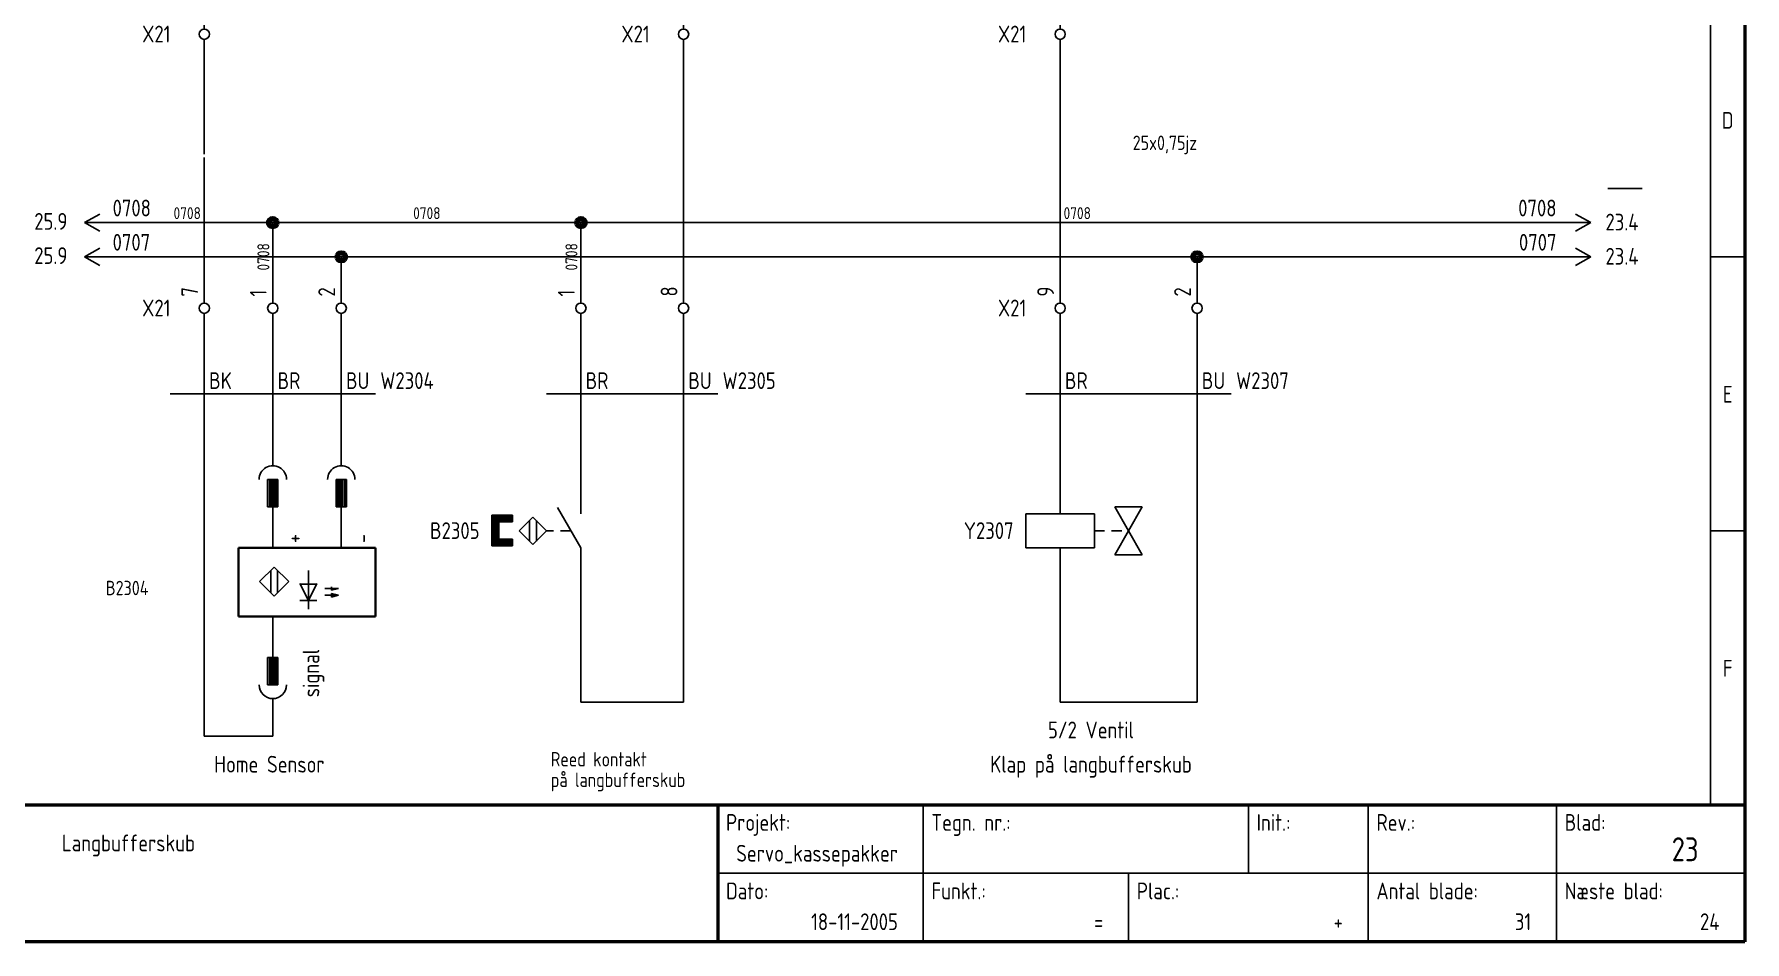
# Model space of a CAD drawing. Header units: millimetres. Extents: x 10 to 410, y 10 to 275.
# Drawn here: x 160.2 to 410, y 10 to 142.5 of the extents above; entities that cross this region are included whole.
import ezdxf
from ezdxf.enums import TextEntityAlignment as Align

# ---------------------------------------------------------------- set-up
doc = ezdxf.new("R2010")
doc.units = ezdxf.units.MM
doc.linetypes.add('Caddy_Solid', pattern=[0])
doc.layers.add('2', color=7, linetype='Continuous')
doc.styles.add('Caddy_Vectorfont1p', font='isocp___.ttf', dxfattribs={"width": 0.9})

# ---------------------------------------------------------------- blocks, each defined once
blk = doc.blocks.new('Blk1')
at = {"linetype": 'Caddy_Solid', "lineweight": 50}
for p, q in [((410, 275), (410, 10)), ((10, 30), (410, 30)), ((260, 30), (260, 10)), ((410, 10), (10, 10))]:
    blk.add_line(p, q, dxfattribs=at)
at = {"linetype": 'Caddy_Solid', "lineweight": 25}
for p, q in [((405, 270), (405, 30)), ((405, 110), (410, 110)), ((405, 70), (410, 70)), ((290, 30), (290, 10)), ((337.5, 20), (337.5, 30)), ((355, 20), (355, 30)), ((382.5, 20), (382.5, 30)), ((405, 30), (410, 30)), ((260, 20), (410, 20)), ((320, 20), (320, 10)), ((355, 10), (355, 20)), ((382.5, 10), (382.5, 20))]:
    blk.add_line(p, q, dxfattribs=at)
at = {"lineweight": 25, "style": 'Caddy_Vectorfont1p', "width": 0.9}
for s, p in [('D', (407.5, 128.7)), ('E', (407.5, 88.7)), ('F', (407.5, 48.7))]:
    blk.add_text(s, height=2.45, dxfattribs=at).set_placement(p, align=Align.CENTER)
for s, p in [('Projekt:', (261.2, 26.2)), ('Tegn. nr.:', (291.2, 26.2)), ('Init.:', (338.7, 26.2)), ('Rev.:', (356.2, 26.2)), ('Blad:', (383.7, 26.2)), ('Langbufferskub', (164.2, 23.2)), ('Dato:', (261.2, 16.2)), ('Funkt.:', (291.2, 16.2)), ('Plac.:', (321.2, 16.2)), ('Antal blade:', (356.2, 16.2)), ('Næste blad:', (383.7, 16.2))]:
    blk.add_text(s, height=2.45, dxfattribs=at).set_placement(p)
at = {"lineweight": 35, "style": 'Caddy_Vectorfont1p', "width": 0.9}
blk.add_text('23', height=3.5, dxfattribs=at).set_placement((403.25, 21.75), align=Align.RIGHT)
at = {"lineweight": 25, "style": 'Caddy_Vectorfont1p', "width": 0.9}
for s, p in [('Servo_kassepakker', (286.3, 21.7)), ('18-11-2005', (286.3, 11.7)), ('=', (316.3, 11.7)), ('+', (351.3, 11.7)), ('31', (378.8, 11.7)), ('24', (406.3, 11.7))]:
    blk.add_text(s, height=2.45, dxfattribs=at).set_placement(p, align=Align.RIGHT)
blk = doc.blocks.new('Blk2')
at = {"linetype": 'Caddy_Solid', "lineweight": 25}
for p, q in [((310, 103.25), (310, 105)), ((310, 100), (310, 101.75))]:
    blk.add_line(p, q, dxfattribs=at)
blk.add_circle((310, 102.5), 0.75, dxfattribs=at)
at = {"lineweight": 25, "style": 'Caddy_Vectorfont1p', "width": 0.9, "flags": 1}
blk.add_attdef('$TAG160410', (312.6, 104.2), '', height=2.45, rotation=90, dxfattribs=at)
at = {"layer": '2', "lineweight": 25, "style": 'Caddy_Vectorfont1p', "width": 0.9}
blk.add_attdef('$TAG160400', (309.1, 104.2), '', height=2.45, rotation=90, dxfattribs=at)
at = {"layer": '2', "lineweight": 25, "style": 'Caddy_Vectorfont1p', "width": 0.9, "flags": 1}
for tag, p in [('$TAG140020', (305.05, 108.3)), ('$TAG140050', (305.05, 104.8)), ('$TAG160030', (305.05, 97.8)), ('$TAG160040', (305.05, 92.8))]:
    blk.add_attdef(tag, text='', height=2.45, dxfattribs=at).set_placement(p, align=Align.RIGHT)
at = {"layer": '2', "lineweight": 25, "style": 'Caddy_Vectorfont1p', "width": 0.9}
blk.add_attdef('$TAG160010', text='', height=2.45, dxfattribs=at).set_placement((305.05, 101.3), align=Align.RIGHT)
blk = doc.blocks.new('Blk3')
at = {"linetype": 'Caddy_Solid', "lineweight": 25}
for p, q in [((330, 103.25), (330, 105)), ((330, 100), (330, 101.75))]:
    blk.add_line(p, q, dxfattribs=at)
blk.add_circle((330, 102.5), 0.75, dxfattribs=at)
at = {"lineweight": 25, "style": 'Caddy_Vectorfont1p', "width": 0.9, "flags": 1}
blk.add_attdef('$TAG160410', (332.6, 104.2), '', height=2.45, rotation=90, dxfattribs=at)
at = {"layer": '2', "lineweight": 25, "style": 'Caddy_Vectorfont1p', "width": 0.9}
blk.add_attdef('$TAG160400', (329.1, 104.2), '', height=2.45, rotation=90, dxfattribs=at)
at = {"layer": '2', "lineweight": 25, "style": 'Caddy_Vectorfont1p', "width": 0.9, "flags": 1}
for tag, p in [('$TAG140020', (325.05, 108.3)), ('$TAG140050', (325.05, 104.8)), ('$TAG160010', (325.05, 101.3)), ('$TAG160030', (325.05, 97.8)), ('$TAG160040', (325.05, 92.8))]:
    blk.add_attdef(tag, text='', height=2.45, dxfattribs=at).set_placement(p, align=Align.RIGHT)
blk = doc.blocks.new('Blk4')
at = {"linetype": 'Caddy_Solid', "lineweight": 25}
for p, q in [((310, 72.5), (310, 75)), ((315, 72.5), (305, 72.5)), ((305, 72.5), (305, 67.5)), ((315, 67.5), (315, 72.5)), ((318, 73.5), (322, 73.5)), ((322, 73.5), (318, 66.5)), ((322, 66.5), (318, 73.5)), ((315, 70), (316.5, 70)), ((317.5, 70), (319, 70)), ((305, 67.5), (315, 67.5)), ((310, 67.5), (310, 65)), ((318, 66.5), (322, 66.5))]:
    blk.add_line(p, q, dxfattribs=at)
at = {"lineweight": 25, "style": 'Caddy_Vectorfont1p', "width": 0.9}
blk.add_attdef('$TAG175000_00', (309.1, 73.4), '', height=2.45, rotation=90, dxfattribs=at)
for tag, p in [('$TAG160010', (303.2, 68.8)), ('$TAG160030', (303.2, 65.3)), ('$TAG160040', (303.2, 61.8))]:
    blk.add_attdef(tag, text='', height=2.45, dxfattribs=at).set_placement(p, align=Align.RIGHT)
blk.add_attdef('$TAG175000_01', text='', height=2.45, rotation=90, dxfattribs=at).set_placement((309.1, 65.9), align=Align.RIGHT)
blk = doc.blocks.new('Blk5')
at = {"linetype": 'Caddy_Solid', "lineweight": 25}
for p, q in [((330, 103.25), (330, 105)), ((330, 100), (330, 101.75))]:
    blk.add_line(p, q, dxfattribs=at)
blk.add_circle((330, 102.5), 0.75, dxfattribs=at)
at = {"lineweight": 25, "style": 'Caddy_Vectorfont1p', "width": 0.9, "flags": 1}
blk.add_attdef('$TAG160410', (332.6, 104.2), '', height=2.45, rotation=90, dxfattribs=at)
at = {"layer": '2', "lineweight": 25, "style": 'Caddy_Vectorfont1p', "width": 0.9}
blk.add_attdef('$TAG160400', (329.1, 104.2), '', height=2.45, rotation=90, dxfattribs=at)
at = {"layer": '2', "lineweight": 25, "style": 'Caddy_Vectorfont1p', "width": 0.9, "flags": 1}
for tag, p in [('$TAG140020', (325.05, 108.3)), ('$TAG140050', (325.05, 104.8)), ('$TAG160010', (325.05, 101.3)), ('$TAG160030', (325.05, 97.8)), ('$TAG160040', (325.05, 92.8))]:
    blk.add_attdef(tag, text='', height=2.45, dxfattribs=at).set_placement(p, align=Align.RIGHT)
blk = doc.blocks.new('Blk6')
at = {"linetype": 'Caddy_Solid', "lineweight": 25}
for p, q in [((385, 110), (387.5, 110)), ((387.5, 110), (385.25, 111.25)), ((387.5, 110), (385.25, 108.75))]:
    blk.add_line(p, q, dxfattribs=at)
at = {"lineweight": 25, "style": 'Caddy_Vectorfont1p', "width": 0.9}
blk.add_attdef('$TAG160010', text='', height=2.45, dxfattribs=at).set_placement((382.5, 110.9), align=Align.RIGHT)
blk.add_attdef('$TAG160500', (389.65, 108.85), '', height=2.45, dxfattribs=at)
blk = doc.blocks.new('Blk7')
at = {"linetype": 'Caddy_Solid', "lineweight": 25}
for p, q in [((385, 115), (387.5, 115)), ((387.5, 115), (385.25, 116.25)), ((387.5, 115), (385.25, 113.75))]:
    blk.add_line(p, q, dxfattribs=at)
at = {"lineweight": 25, "style": 'Caddy_Vectorfont1p', "width": 0.9}
blk.add_attdef('$TAG160010', text='', height=2.45, dxfattribs=at).set_placement((382.5, 115.9), align=Align.RIGHT)
blk.add_attdef('$TAG160500', (389.65, 113.85), '', height=2.45, dxfattribs=at)
blk = doc.blocks.new('Blk11')
at = {"linetype": 'Caddy_Solid', "lineweight": 25}
for p, q in [((240, 103.25), (240, 105)), ((240, 100), (240, 101.75))]:
    blk.add_line(p, q, dxfattribs=at)
blk.add_circle((240, 102.5), 0.75, dxfattribs=at)
at = {"lineweight": 25, "style": 'Caddy_Vectorfont1p', "width": 0.9, "flags": 1}
blk.add_attdef('$TAG160410', (242.6, 104.2), '', height=2.45, rotation=90, dxfattribs=at)
at = {"layer": '2', "lineweight": 25, "style": 'Caddy_Vectorfont1p', "width": 0.9}
blk.add_attdef('$TAG160400', (239.1, 104.2), '', height=2.45, rotation=90, dxfattribs=at)
at = {"layer": '2', "lineweight": 25, "style": 'Caddy_Vectorfont1p', "width": 0.9, "flags": 1}
for tag, p in [('$TAG140020', (235.05, 108.3)), ('$TAG140050', (235.05, 104.8)), ('$TAG160010', (235.05, 101.3)), ('$TAG160030', (235.05, 97.8)), ('$TAG160040', (235.05, 92.8))]:
    blk.add_attdef(tag, text='', height=2.45, dxfattribs=at).set_placement(p, align=Align.RIGHT)
blk = doc.blocks.new('Blk12')
at = {"linetype": 'Caddy_Solid', "lineweight": 25}
for p, q in [((255, 103.25), (255, 105)), ((255, 100), (255, 101.75))]:
    blk.add_line(p, q, dxfattribs=at)
blk.add_circle((255, 102.5), 0.75, dxfattribs=at)
at = {"lineweight": 25, "style": 'Caddy_Vectorfont1p', "width": 0.9, "flags": 1}
blk.add_attdef('$TAG160410', (257.6, 104.2), '', height=2.45, rotation=90, dxfattribs=at)
at = {"layer": '2', "lineweight": 25, "style": 'Caddy_Vectorfont1p', "width": 0.9}
blk.add_attdef('$TAG160400', (254.1, 104.2), '', height=2.45, rotation=90, dxfattribs=at)
at = {"layer": '2', "lineweight": 25, "style": 'Caddy_Vectorfont1p', "width": 0.9, "flags": 1}
for tag, p in [('$TAG140020', (250.05, 108.3)), ('$TAG140050', (250.05, 104.8)), ('$TAG160010', (250.05, 101.3)), ('$TAG160030', (250.05, 97.8)), ('$TAG160040', (250.05, 92.8))]:
    blk.add_attdef(tag, text='', height=2.45, dxfattribs=at).set_placement(p, align=Align.RIGHT)
blk = doc.blocks.new('Blk13')
at = {"linetype": 'Caddy_Solid', "lineweight": 25}
for p, q in [((240, 72.5), (240, 75)), ((240, 67.5), (236.58, 73.42)), ((227, 72.3), (230, 72.3)), ((227, 67.8), (227, 72.3)), ((230, 72.25), (227, 72.25)), ((227, 72.1), (230, 72.1)), ((230, 71.95), (227, 71.95)), ((227, 71.8), (230, 71.8)), ((230, 71.65), (227, 71.65)), ((227, 71.5), (230, 71.5)), ((230, 71.35), (227, 71.35)), ((227, 71.2), (228, 71.2)), ((228, 71.05), (227, 71.05)), ((227, 70.9), (228, 70.9)), ((228, 70.75), (227, 70.75)), ((227, 70.6), (228, 70.6)), ((228, 70.45), (227, 70.45)), ((227, 70.3), (228, 70.3)), ((228, 70.15), (227, 70.15)), ((227, 70), (228, 70)), ((230, 71.3), (228, 71.3)), ((228, 71.3), (228, 68.8)), ((230, 72.3), (230, 71.3)), ((231, 70), (233, 72)), ((233, 68), (231, 70)), ((232.5, 68.5), (232.5, 71.5)), ((233, 72), (235, 70)), ((235, 70), (233, 68)), ((233.5, 68.5), (233.5, 71.5)), ((235, 70), (236, 70)), ((237, 70), (238.56, 70)), ((228, 69.85), (227, 69.85)), ((227, 69.7), (228, 69.7)), ((228, 69.55), (227, 69.55)), ((227, 69.4), (228, 69.4)), ((228, 69.25), (227, 69.25)), ((227, 69.1), (228, 69.1)), ((228, 68.95), (227, 68.95)), ((227, 68.8), (228, 68.8)), ((230, 68.65), (227, 68.65)), ((227, 68.5), (230, 68.5)), ((230, 68.35), (227, 68.35)), ((227, 68.2), (230, 68.2)), ((230, 68.05), (227, 68.05)), ((227, 67.9), (230, 67.9)), ((230, 67.8), (227, 67.8)), ((228, 68.8), (230, 68.8)), ((230, 68.8), (230, 67.8)), ((240, 67.5), (240, 65))]:
    blk.add_line(p, q, dxfattribs=at)
at = {"lineweight": 25, "style": 'Caddy_Vectorfont1p', "width": 0.9, "flags": 1}
blk.add_attdef('$TAG175000_00', (239.05, 74.3), '', height=2.45, rotation=90, dxfattribs=at)
at = {"lineweight": 25, "style": 'Caddy_Vectorfont1p', "width": 0.9}
blk.add_attdef('$TAG160010', text='', height=2.45, dxfattribs=at).set_placement((225.2, 68.8), align=Align.RIGHT)
at = {"lineweight": 25, "style": 'Caddy_Vectorfont1p', "width": 0.9, "flags": 1}
for tag, p in [('$TAG160030', (225.2, 65.3)), ('$TAG160040', (225.2, 61.8))]:
    blk.add_attdef(tag, text='', height=2.45, dxfattribs=at).set_placement(p, align=Align.RIGHT)
blk.add_attdef('$TAG175000_01', text='', height=2.45, rotation=90, dxfattribs=at).set_placement((239.05, 65.9), align=Align.RIGHT)
blk = doc.blocks.new('Blk14')
at = {"linetype": 'Caddy_Solid', "lineweight": 25}
for p, q in [((255, 143.25), (255, 145)), ((255, 140), (255, 141.75))]:
    blk.add_line(p, q, dxfattribs=at)
blk.add_circle((255, 142.5), 0.75, dxfattribs=at)
at = {"lineweight": 25, "style": 'Caddy_Vectorfont1p', "width": 0.9, "flags": 1}
blk.add_attdef('$TAG160410', (257.6, 144.2), '', height=2.45, rotation=90, dxfattribs=at)
at = {"layer": '2', "lineweight": 25, "style": 'Caddy_Vectorfont1p', "width": 0.9}
blk.add_attdef('$TAG160400', (254.1, 144.2), '', height=2.45, rotation=90, dxfattribs=at)
at = {"layer": '2', "lineweight": 25, "style": 'Caddy_Vectorfont1p', "width": 0.9, "flags": 1}
for tag, p in [('$TAG140020', (250.05, 148.3)), ('$TAG140050', (250.05, 144.8)), ('$TAG160030', (250.05, 137.8)), ('$TAG160040', (250.05, 132.8))]:
    blk.add_attdef(tag, text='', height=2.45, dxfattribs=at).set_placement(p, align=Align.RIGHT)
at = {"layer": '2', "lineweight": 25, "style": 'Caddy_Vectorfont1p', "width": 0.9}
blk.add_attdef('$TAG160010', text='', height=2.45, dxfattribs=at).set_placement((250.05, 141.3), align=Align.RIGHT)
blk = doc.blocks.new('Blk18')
at = {"linetype": 'Caddy_Solid', "lineweight": 25}
for p, q in [((195, 79.5), (195, 85)), ((194.25, 77.5), (195.75, 77.5)), ((194.25, 73.5), (194.25, 77.5)), ((194.5, 73.5), (194.5, 77.5)), ((194.75, 73.5), (194.75, 77.5)), ((195, 67.5), (195, 77.5)), ((195.25, 73.5), (195.25, 77.5)), ((195.5, 73.5), (195.5, 77.5)), ((195.75, 73.5), (195.75, 77.5)), ((194.25, 73.5), (195.75, 73.5))]:
    blk.add_line(p, q, dxfattribs=at)
blk.add_ellipse((195, 77.5), major_axis=(2, 0), ratio=1, start_param=0, end_param=3.141593, dxfattribs=at)
at = {"lineweight": 25, "style": 'Caddy_Vectorfont1p', "width": 0.9}
blk.add_attdef('$TAG175000_00', (194.05, 80.4), '', height=2.45, rotation=90, dxfattribs=at)
at = {"lineweight": 25, "style": 'Caddy_Vectorfont1p', "width": 0.9, "flags": 1}
for tag, p in [('$TAG160010', (190.5, 76.3)), ('$TAG160040', (190.1, 69.3))]:
    blk.add_attdef(tag, text='', height=2.45, dxfattribs=at).set_placement(p, align=Align.RIGHT)
at = {"lineweight": 25, "style": 'Caddy_Vectorfont1p', "width": 0.9}
blk.add_attdef('$TAG160030', text='', height=2.45, dxfattribs=at).set_placement((190.1, 72.8), align=Align.RIGHT)
blk.add_attdef('$TAG175000_01', text='', height=2.45, rotation=90, dxfattribs=at).set_placement((194.05, 71.9), align=Align.RIGHT)
blk = doc.blocks.new('Blk19')
at = {"linetype": 'Caddy_Solid', "lineweight": 25}
for p, q in [((205, 79.5), (205, 85)), ((204.25, 77.5), (205.75, 77.5)), ((204.25, 73.5), (204.25, 77.5)), ((204.5, 73.5), (204.5, 77.5)), ((204.75, 73.5), (204.75, 77.5)), ((205, 67.5), (205, 77.5)), ((205.25, 73.5), (205.25, 77.5)), ((205.5, 73.5), (205.5, 77.5)), ((205.75, 73.5), (205.75, 77.5)), ((204.25, 73.5), (205.75, 73.5))]:
    blk.add_line(p, q, dxfattribs=at)
blk.add_ellipse((205, 77.5), major_axis=(2, 0), ratio=1, start_param=0, end_param=3.141593, dxfattribs=at)
at = {"lineweight": 25, "style": 'Caddy_Vectorfont1p', "width": 0.9}
blk.add_attdef('$TAG175000_00', (204.05, 80.4), '', height=2.45, rotation=90, dxfattribs=at)
at = {"lineweight": 25, "style": 'Caddy_Vectorfont1p', "width": 0.9, "flags": 1}
for tag, p in [('$TAG160010', (200.5, 76.3)), ('$TAG160040', (200.1, 69.3))]:
    blk.add_attdef(tag, text='', height=2.45, dxfattribs=at).set_placement(p, align=Align.RIGHT)
at = {"lineweight": 25, "style": 'Caddy_Vectorfont1p', "width": 0.9}
blk.add_attdef('$TAG160030', text='', height=2.45, dxfattribs=at).set_placement((200.1, 72.8), align=Align.RIGHT)
blk.add_attdef('$TAG175000_01', text='', height=2.45, rotation=90, dxfattribs=at).set_placement((204.05, 71.9), align=Align.RIGHT)
blk = doc.blocks.new('Blk20')
at = {"linetype": 'Caddy_Solid', "lineweight": 25}
for p, q in [((195, 57.5), (195, 47.5)), ((194.25, 51.5), (194.25, 47.5)), ((195.75, 51.5), (194.25, 51.5)), ((194.5, 51.5), (194.5, 47.5)), ((194.75, 51.5), (194.75, 47.5)), ((195.25, 51.5), (195.25, 47.5)), ((195.5, 51.5), (195.5, 47.5)), ((195.75, 51.5), (195.75, 47.5)), ((195.75, 47.5), (194.25, 47.5)), ((195, 45.5), (195, 40))]:
    blk.add_line(p, q, dxfattribs=at)
blk.add_ellipse((195, 47.5), major_axis=(2, 0), ratio=1, start_param=3.141593, end_param=6.283185, dxfattribs=at)
at = {"lineweight": 25, "style": 'Caddy_Vectorfont1p', "width": 0.9}
blk.add_attdef('$TAG175000_00', (194.05, 52.4), '', height=2.45, rotation=90, dxfattribs=at)
at = {"lineweight": 25, "style": 'Caddy_Vectorfont1p', "width": 0.9, "flags": 1}
for tag, p in [('$TAG160010', (190.5, 46.3)), ('$TAG160040', (190.1, 39.3))]:
    blk.add_attdef(tag, text='', height=2.45, dxfattribs=at).set_placement(p, align=Align.RIGHT)
at = {"lineweight": 25, "style": 'Caddy_Vectorfont1p', "width": 0.9}
blk.add_attdef('$TAG160030', text='', height=2.45, dxfattribs=at).set_placement((190.1, 42.8), align=Align.RIGHT)
blk.add_attdef('$TAG175000_01', text='', height=2.45, rotation=90, dxfattribs=at).set_placement((194.05, 43.9), align=Align.RIGHT)
blk = doc.blocks.new('Blk17')
at = {"linetype": 'Caddy_Solid', "lineweight": 35}
for p, q in [((190, 67.5), (190, 57.5)), ((210, 67.5), (190, 67.5)), ((210, 57.5), (210, 67.5)), ((190, 57.5), (210, 57.5))]:
    blk.add_line(p, q, dxfattribs=at)
at = {"linetype": 'Caddy_Solid', "lineweight": 25}
for p, q in [((195.2, 64.7), (193.08, 62.58)), ((193.08, 62.58), (195.2, 60.46)), ((194.7, 60.96), (194.7, 64.2)), ((195.2, 64.7), (197.32, 62.58)), ((195.2, 60.46), (197.32, 62.58)), ((195.7, 60.96), (195.7, 64.2)), ((200.2, 62.33), (200.2, 64.2)), ((198.95, 62.33), (200.2, 59.83)), ((199, 62.2), (201.4, 62.2)), ((201.45, 62.33), (200.2, 59.83)), ((200.2, 62.33), (200.2, 59.83)), ((202.58, 61.58), (204.58, 61.58)), ((202.58, 60.58), (204.58, 60.58)), ((203.58, 61.83), (203.58, 61.33)), ((203.58, 61.33), (204.58, 61.58)), ((204.58, 60.58), (203.58, 60.83)), ((203.58, 60.33), (203.58, 60.83)), ((203.58, 60.33), (204.58, 60.58)), ((198.95, 59.83), (201.45, 59.83)), ((200.2, 59.83), (200.2, 58.58))]:
    blk.add_line(p, q, dxfattribs=at)
for name in ['Blk18', 'Blk19', 'Blk20']:
    blk.add_blockref(name, (0, 0, 1))
at = {"lineweight": 35, "style": 'Caddy_Vectorfont1p', "width": 0.9}
for s, p in [('+', (199.3, 68.2)), ('-', (209.3, 68.2)), ('signal', (201.8, 45.7))]:
    blk.add_text(s, height=2.45, rotation=90, dxfattribs=at).set_placement(p)
blk = doc.blocks.new('Blk21')
at = {"linetype": 'Caddy_Solid', "lineweight": 25}
for p, q in [((195, 103.25), (195, 105)), ((195, 100), (195, 101.75))]:
    blk.add_line(p, q, dxfattribs=at)
blk.add_circle((195, 102.5), 0.75, dxfattribs=at)
at = {"lineweight": 25, "style": 'Caddy_Vectorfont1p', "width": 0.9, "flags": 1}
blk.add_attdef('$TAG160410', (197.6, 104.2), '', height=2.45, rotation=90, dxfattribs=at)
at = {"layer": '2', "lineweight": 25, "style": 'Caddy_Vectorfont1p', "width": 0.9}
blk.add_attdef('$TAG160400', (194.1, 104.2), '', height=2.45, rotation=90, dxfattribs=at)
at = {"layer": '2', "lineweight": 25, "style": 'Caddy_Vectorfont1p', "width": 0.9, "flags": 1}
for tag, p in [('$TAG140020', (190.05, 108.3)), ('$TAG140050', (190.05, 104.8)), ('$TAG160010', (190.05, 101.3)), ('$TAG160030', (190.05, 97.8)), ('$TAG160040', (190.05, 92.8))]:
    blk.add_attdef(tag, text='', height=2.45, dxfattribs=at).set_placement(p, align=Align.RIGHT)
blk = doc.blocks.new('Blk22')
at = {"linetype": 'Caddy_Solid', "lineweight": 25}
for p, q in [((205, 103.25), (205, 105)), ((205, 100), (205, 101.75))]:
    blk.add_line(p, q, dxfattribs=at)
blk.add_circle((205, 102.5), 0.75, dxfattribs=at)
at = {"lineweight": 25, "style": 'Caddy_Vectorfont1p', "width": 0.9, "flags": 1}
blk.add_attdef('$TAG160410', (207.6, 104.2), '', height=2.45, rotation=90, dxfattribs=at)
at = {"layer": '2', "lineweight": 25, "style": 'Caddy_Vectorfont1p', "width": 0.9}
blk.add_attdef('$TAG160400', (204.1, 104.2), '', height=2.45, rotation=90, dxfattribs=at)
at = {"layer": '2', "lineweight": 25, "style": 'Caddy_Vectorfont1p', "width": 0.9, "flags": 1}
for tag, p in [('$TAG140020', (200.05, 108.3)), ('$TAG140050', (200.05, 104.8)), ('$TAG160010', (200.05, 101.3)), ('$TAG160030', (200.05, 97.8)), ('$TAG160040', (200.05, 92.8))]:
    blk.add_attdef(tag, text='', height=2.45, dxfattribs=at).set_placement(p, align=Align.RIGHT)
blk = doc.blocks.new('Blk26')
at = {"linetype": 'Caddy_Solid', "lineweight": 25}
for p, q in [((185, 103.25), (185, 105)), ((185, 100), (185, 101.75))]:
    blk.add_line(p, q, dxfattribs=at)
blk.add_circle((185, 102.5), 0.75, dxfattribs=at)
at = {"lineweight": 25, "style": 'Caddy_Vectorfont1p', "width": 0.9, "flags": 1}
blk.add_attdef('$TAG160410', (187.6, 104.2), '', height=2.45, rotation=90, dxfattribs=at)
at = {"layer": '2', "lineweight": 25, "style": 'Caddy_Vectorfont1p', "width": 0.9}
blk.add_attdef('$TAG160400', (184.1, 104.2), '', height=2.45, rotation=90, dxfattribs=at)
at = {"layer": '2', "lineweight": 25, "style": 'Caddy_Vectorfont1p', "width": 0.9, "flags": 1}
for tag, p in [('$TAG140020', (180.05, 108.3)), ('$TAG140050', (180.05, 104.8)), ('$TAG160030', (180.05, 97.8)), ('$TAG160040', (180.05, 92.8))]:
    blk.add_attdef(tag, text='', height=2.45, dxfattribs=at).set_placement(p, align=Align.RIGHT)
at = {"layer": '2', "lineweight": 25, "style": 'Caddy_Vectorfont1p', "width": 0.9}
blk.add_attdef('$TAG160010', text='', height=2.45, dxfattribs=at).set_placement((180.05, 101.3), align=Align.RIGHT)
blk = doc.blocks.new('Blk27')
at = {"linetype": 'Caddy_Solid', "lineweight": 25}
for p, q in [((185, 143.25), (185, 145)), ((185, 140), (185, 141.75))]:
    blk.add_line(p, q, dxfattribs=at)
blk.add_circle((185, 142.5), 0.75, dxfattribs=at)
at = {"lineweight": 25, "style": 'Caddy_Vectorfont1p', "width": 0.9, "flags": 1}
blk.add_attdef('$TAG160410', (187.6, 144.2), '', height=2.45, rotation=90, dxfattribs=at)
at = {"layer": '2', "lineweight": 25, "style": 'Caddy_Vectorfont1p', "width": 0.9}
blk.add_attdef('$TAG160400', (184.1, 144.2), '', height=2.45, rotation=90, dxfattribs=at)
at = {"layer": '2', "lineweight": 25, "style": 'Caddy_Vectorfont1p', "width": 0.9, "flags": 1}
for tag, p in [('$TAG140020', (180.05, 148.3)), ('$TAG140050', (180.05, 144.8)), ('$TAG160030', (180.05, 137.8)), ('$TAG160040', (180.05, 132.8))]:
    blk.add_attdef(tag, text='', height=2.45, dxfattribs=at).set_placement(p, align=Align.RIGHT)
at = {"layer": '2', "lineweight": 25, "style": 'Caddy_Vectorfont1p', "width": 0.9}
blk.add_attdef('$TAG160010', text='', height=2.45, dxfattribs=at).set_placement((180.05, 141.3), align=Align.RIGHT)
blk = doc.blocks.new('Blk28')
at = {"linetype": 'Caddy_Solid', "lineweight": 25}
for p, q in [((167.5, 115), (169.75, 116.25)), ((167.5, 115), (169.75, 113.75)), ((170, 115), (167.5, 115))]:
    blk.add_line(p, q, dxfattribs=at)
at = {"lineweight": 25, "style": 'Caddy_Vectorfont1p', "width": 0.9}
blk.add_attdef('$TAG160010', (171.6, 115.9), '', height=2.45, dxfattribs=at)
blk.add_attdef('$TAG160500', text='', height=2.45, dxfattribs=at).set_placement((165, 113.95), align=Align.RIGHT)
blk = doc.blocks.new('Blk29')
at = {"linetype": 'Caddy_Solid', "lineweight": 25}
for p, q in [((167.5, 110), (169.75, 111.25)), ((167.5, 110), (169.75, 108.75)), ((170, 110), (167.5, 110))]:
    blk.add_line(p, q, dxfattribs=at)
at = {"lineweight": 25, "style": 'Caddy_Vectorfont1p', "width": 0.9}
blk.add_attdef('$TAG160010', (171.6, 110.9), '', height=2.45, dxfattribs=at)
blk.add_attdef('$TAG160500', text='', height=2.45, dxfattribs=at).set_placement((165, 108.95), align=Align.RIGHT)
blk = doc.blocks.new('Blk30')
at = {"linetype": 'Caddy_Solid', "lineweight": 25}
for p, q in [((310, 143.25), (310, 145)), ((310, 140), (310, 141.75))]:
    blk.add_line(p, q, dxfattribs=at)
blk.add_circle((310, 142.5), 0.75, dxfattribs=at)
at = {"lineweight": 25, "style": 'Caddy_Vectorfont1p', "width": 0.9, "flags": 1}
blk.add_attdef('$TAG160410', (312.6, 144.2), '', height=2.45, rotation=90, dxfattribs=at)
at = {"layer": '2', "lineweight": 25, "style": 'Caddy_Vectorfont1p', "width": 0.9}
blk.add_attdef('$TAG160400', (309.1, 144.2), '', height=2.45, rotation=90, dxfattribs=at)
at = {"layer": '2', "lineweight": 25, "style": 'Caddy_Vectorfont1p', "width": 0.9, "flags": 1}
for tag, p in [('$TAG140020', (305.05, 148.3)), ('$TAG140050', (305.05, 144.8)), ('$TAG160030', (305.05, 137.8)), ('$TAG160040', (305.05, 132.8))]:
    blk.add_attdef(tag, text='', height=2.45, dxfattribs=at).set_placement(p, align=Align.RIGHT)
at = {"layer": '2', "lineweight": 25, "style": 'Caddy_Vectorfont1p', "width": 0.9}
blk.add_attdef('$TAG160010', text='', height=2.45, dxfattribs=at).set_placement((305.05, 141.3), align=Align.RIGHT)
blk = doc.blocks.new('Blk31')
at = {"linetype": 'Caddy_Solid', "lineweight": 25}
blk.add_line((185, 90.5), (185, 89.5), dxfattribs=at)
at = {"lineweight": 25, "style": 'Caddy_Vectorfont1p', "width": 0.9}
blk.add_attdef('$TAG160210', (185.7, 90.7), '', height=2.45, dxfattribs=at)
at = {"lineweight": 25, "style": 'Caddy_Vectorfont1p', "width": 0.9, "flags": 1}
for tag, p in [('$TAG160010', (210.7, 90.7)), ('$TAG160220', (185.7, 85.7)), ('$TAG160030', (210.7, 85.7)), ('$TAG160230', (185.7, 80.7)), ('$TAG160200', (210.7, 80.7)), ('$TAG160040', (210.7, 75.7)), ('$TAG160101', (210.7, 70.7))]:
    blk.add_attdef(tag, p, '', height=2.45, dxfattribs=at)
blk = doc.blocks.new('Blk32')
at = {"linetype": 'Caddy_Solid', "lineweight": 25}
blk.add_line((195, 90.5), (195, 89.5), dxfattribs=at)
at = {"lineweight": 25, "style": 'Caddy_Vectorfont1p', "width": 0.9}
blk.add_attdef('$TAG160210', (195.7, 90.7), '', height=2.45, dxfattribs=at)
at = {"lineweight": 25, "style": 'Caddy_Vectorfont1p', "width": 0.9, "flags": 1}
for tag, p in [('$TAG160010', (210.7, 90.7)), ('$TAG160220', (195.7, 85.7)), ('$TAG160030', (210.7, 85.7)), ('$TAG160230', (195.7, 80.7)), ('$TAG160200', (210.7, 80.7)), ('$TAG160040', (210.7, 75.7)), ('$TAG160101', (210.7, 70.7))]:
    blk.add_attdef(tag, p, '', height=2.45, dxfattribs=at)
blk = doc.blocks.new('Blk33')
at = {"linetype": 'Caddy_Solid', "lineweight": 25}
blk.add_line((205, 90.5), (205, 89.5), dxfattribs=at)
at = {"lineweight": 25, "style": 'Caddy_Vectorfont1p', "width": 0.9}
for tag, p in [('$TAG160210', (205.7, 90.7)), ('$TAG160010', (210.7, 90.7))]:
    blk.add_attdef(tag, p, '', height=2.45, dxfattribs=at)
at = {"lineweight": 25, "style": 'Caddy_Vectorfont1p', "width": 0.9, "flags": 1}
for tag, p in [('$TAG160220', (205.7, 85.7)), ('$TAG160030', (210.7, 85.7)), ('$TAG160230', (205.7, 80.7)), ('$TAG160200', (210.7, 80.7)), ('$TAG160040', (210.7, 75.7)), ('$TAG160101', (210.7, 70.7))]:
    blk.add_attdef(tag, p, '', height=2.45, dxfattribs=at)
blk = doc.blocks.new('Blk34')
at = {"linetype": 'Caddy_Solid', "lineweight": 25}
blk.add_line((240, 90.5), (240, 89.5), dxfattribs=at)
at = {"lineweight": 25, "style": 'Caddy_Vectorfont1p', "width": 0.9}
blk.add_attdef('$TAG160210', (240.7, 90.7), '', height=2.45, dxfattribs=at)
at = {"lineweight": 25, "style": 'Caddy_Vectorfont1p', "width": 0.9, "flags": 1}
for tag, p in [('$TAG160010', (260.7, 90.7)), ('$TAG160220', (240.7, 85.7)), ('$TAG160030', (260.7, 85.7)), ('$TAG160230', (240.7, 80.7)), ('$TAG160200', (260.7, 80.7)), ('$TAG160040', (260.7, 75.7)), ('$TAG160101', (260.7, 70.7))]:
    blk.add_attdef(tag, p, '', height=2.45, dxfattribs=at)
blk = doc.blocks.new('Blk35')
at = {"linetype": 'Caddy_Solid', "lineweight": 25}
blk.add_line((255, 90.5), (255, 89.5), dxfattribs=at)
at = {"lineweight": 25, "style": 'Caddy_Vectorfont1p', "width": 0.9}
for tag, p in [('$TAG160210', (255.7, 90.7)), ('$TAG160010', (260.7, 90.7))]:
    blk.add_attdef(tag, p, '', height=2.45, dxfattribs=at)
at = {"lineweight": 25, "style": 'Caddy_Vectorfont1p', "width": 0.9, "flags": 1}
for tag, p in [('$TAG160220', (255.7, 85.7)), ('$TAG160030', (260.7, 85.7)), ('$TAG160230', (255.7, 80.7)), ('$TAG160200', (260.7, 80.7)), ('$TAG160040', (260.7, 75.7)), ('$TAG160101', (260.7, 70.7))]:
    blk.add_attdef(tag, p, '', height=2.45, dxfattribs=at)
blk = doc.blocks.new('Blk36')
at = {"linetype": 'Caddy_Solid', "lineweight": 25}
blk.add_line((310, 90.5), (310, 89.5), dxfattribs=at)
at = {"lineweight": 25, "style": 'Caddy_Vectorfont1p', "width": 0.9}
for tag, p in [('$TAG160210', (310.7, 90.7)), ('$TAG160010', (335.7, 90.7))]:
    blk.add_attdef(tag, p, '', height=2.45, dxfattribs=at)
at = {"lineweight": 25, "style": 'Caddy_Vectorfont1p', "width": 0.9, "flags": 1}
for tag, p in [('$TAG160220', (310.7, 85.7)), ('$TAG160030', (335.7, 85.7)), ('$TAG160230', (310.7, 80.7)), ('$TAG160200', (335.7, 80.7)), ('$TAG160040', (335.7, 75.7)), ('$TAG160101', (335.7, 70.7))]:
    blk.add_attdef(tag, p, '', height=2.45, dxfattribs=at)
blk = doc.blocks.new('Blk37')
at = {"linetype": 'Caddy_Solid', "lineweight": 25}
blk.add_line((330, 90.5), (330, 89.5), dxfattribs=at)
at = {"lineweight": 25, "style": 'Caddy_Vectorfont1p', "width": 0.9}
for tag, p in [('$TAG160210', (330.7, 90.7)), ('$TAG160010', (335.7, 90.7))]:
    blk.add_attdef(tag, p, '', height=2.45, dxfattribs=at)
at = {"lineweight": 25, "style": 'Caddy_Vectorfont1p', "width": 0.9, "flags": 1}
for tag, p in [('$TAG160220', (330.7, 85.7)), ('$TAG160030', (335.7, 85.7)), ('$TAG160230', (330.7, 80.7)), ('$TAG160200', (335.7, 80.7)), ('$TAG160040', (335.7, 75.7)), ('$TAG160101', (335.7, 70.7))]:
    blk.add_attdef(tag, p, '', height=2.45, dxfattribs=at)

msp = doc.modelspace()

# ---------------------------------------------------------------- linework, layer by layer
at = {"linetype": 'Caddy_Solid', "lineweight": 25}
for p, q in [((185, 125), (185, 140)), ((255, 105), (255, 140)), ((310, 105), (310, 140)), ((310, 105), (310, 140)), ((310, 105), (310, 140)), ((310, 130.5), (310, 130.5)), ((310, 130.5), (310, 130.5)), ((310, 130.5), (310, 130.5)), ((310, 130.5), (310, 130.5)), ((310, 130.5), (310, 130.5)), ((310, 130.5), (310, 130.5)), ((310, 129.5), (310, 129.5)), ((310, 129.5), (310, 129.5)), ((310, 105), (310, 129.5)), ((310, 129.5), (310, 129.5)), ((310, 129.5), (310, 129.5)), ((310, 105), (310, 129.5)), ((310, 129.5), (310, 129.5)), ((310, 129.5), (310, 129.5)), ((185, 105), (185, 124.5)), ((390, 120), (395, 120)), ((170, 115), (195, 115)), ((195, 115), (195, 105)), ((195, 115), (240, 115)), ((240, 115), (240, 105)), ((240, 115), (385, 115)), ((170, 110), (205, 110)), ((205, 110), (205, 105)), ((205, 110), (330, 110)), ((330, 105), (330, 110)), ((330, 110), (385, 110)), ((185, 94.5), (185, 100)), ((195, 90.5), (195, 100)), ((205, 90.5), (205, 100)), ((240, 90.5), (240, 100)), ((255, 90.5), (255, 100)), ((310, 90.5), (310, 100)), ((330, 90.5), (330, 100)), ((185, 94.5), (185, 94.5)), ((185, 90.5), (185, 94.5)), ((180, 90), (210, 90)), ((235, 90), (260, 90)), ((305, 90), (335, 90)), ((185, 40), (185, 89.5)), ((195, 85), (195, 89.5)), ((205, 85), (205, 89.5)), ((240, 75), (240, 89.5)), ((255, 45), (255, 89.5)), ((310, 75), (310, 89.5)), ((330, 45), (330, 89.5)), ((240, 45), (240, 65)), ((310, 64.5), (310, 65)), ((310, 45), (310, 64.5)), ((310, 45), (310, 64.5)), ((240, 45), (255, 45)), ((310, 45), (330, 45)), ((195, 40), (185, 40))]:
    msp.add_line(p, q, dxfattribs=at)
at = {"lineweight": 40}
for centre, radius in [((195, 115), 0.8), ((195, 115), 0.6), ((195, 115), 0.4), ((240, 115), 0.8), ((240, 115), 0.6), ((240, 115), 0.4), ((205, 110), 0.8), ((205, 110), 0.6), ((205, 110), 0.4), ((330, 110), 0.8), ((330, 110), 0.6), ((330, 110), 0.4)]:
    msp.add_circle(centre, radius, dxfattribs=at)

# ---------------------------------------------------------------- block references
for name in ['Blk1', 'Blk17']:
    msp.add_blockref(name, (0, 0, 1))
ref = msp.add_blockref('Blk27', (0, 0, 1))
ref.add_attrib('$TAG160010', 'X21', dxfattribs={"layer": '2', "lineweight": 25, "height": 2.45, "style": 'Caddy_Vectorfont1p', "width": 0.9}).set_placement((180.05, 141.3), align=Align.RIGHT)
ref.add_attrib('$TAG160400', '7', (184.1, 144.2), dxfattribs={"layer": '2', "lineweight": 25, "height": 2.45, "rotation": 90, "style": 'Caddy_Vectorfont1p', "width": 0.9})
ref = msp.add_blockref('Blk14', (0, 0, 1))
ref.add_attrib('$TAG160010', 'X21', dxfattribs={"layer": '2', "lineweight": 25, "height": 2.45, "style": 'Caddy_Vectorfont1p', "width": 0.9}).set_placement((250.05, 141.3), align=Align.RIGHT)
ref.add_attrib('$TAG160400', '8', (254.1, 144.2), dxfattribs={"layer": '2', "lineweight": 25, "height": 2.45, "rotation": 90, "style": 'Caddy_Vectorfont1p', "width": 0.9})
ref = msp.add_blockref('Blk30', (0, 0, 1))
ref.add_attrib('$TAG160010', 'X21', dxfattribs={"layer": '2', "lineweight": 25, "height": 2.45, "style": 'Caddy_Vectorfont1p', "width": 0.9}).set_placement((305.05, 141.3), align=Align.RIGHT)
ref.add_attrib('$TAG160400', '9', (309.1, 144.2), dxfattribs={"layer": '2', "lineweight": 25, "height": 2.45, "rotation": 90, "style": 'Caddy_Vectorfont1p', "width": 0.9})
ref = msp.add_blockref('Blk28', (0, 0, 1))
ref.add_attrib('$TAG160010', '0708', (171.6, 115.9), dxfattribs={"lineweight": 25, "height": 2.45, "style": 'Caddy_Vectorfont1p', "width": 0.9})
ref.add_attrib('$TAG160500', '25.9', dxfattribs={"lineweight": 25, "height": 2.45, "style": 'Caddy_Vectorfont1p', "width": 0.9}).set_placement((165, 113.95), align=Align.RIGHT)
ref = msp.add_blockref('Blk7', (0, 0, 1))
ref.add_attrib('$TAG160010', '0708', dxfattribs={"lineweight": 25, "height": 2.45, "style": 'Caddy_Vectorfont1p', "width": 0.9}).set_placement((382.5, 115.9), align=Align.RIGHT)
ref.add_attrib('$TAG160500', '23.4', (389.65, 113.85), dxfattribs={"lineweight": 25, "height": 2.45, "style": 'Caddy_Vectorfont1p', "width": 0.9})
ref = msp.add_blockref('Blk29', (0, 0, 1))
ref.add_attrib('$TAG160010', '0707', (171.6, 110.9), dxfattribs={"lineweight": 25, "height": 2.45, "style": 'Caddy_Vectorfont1p', "width": 0.9})
ref.add_attrib('$TAG160500', '25.9', dxfattribs={"lineweight": 25, "height": 2.45, "style": 'Caddy_Vectorfont1p', "width": 0.9}).set_placement((165, 108.95), align=Align.RIGHT)
ref = msp.add_blockref('Blk6', (0, 0, 1))
ref.add_attrib('$TAG160010', '0707', dxfattribs={"lineweight": 25, "height": 2.45, "style": 'Caddy_Vectorfont1p', "width": 0.9}).set_placement((382.5, 110.9), align=Align.RIGHT)
ref.add_attrib('$TAG160500', '23.4', (389.65, 108.85), dxfattribs={"lineweight": 25, "height": 2.45, "style": 'Caddy_Vectorfont1p', "width": 0.9})
ref = msp.add_blockref('Blk26', (0, 0, 1))
ref.add_attrib('$TAG160010', 'X21', dxfattribs={"layer": '2', "lineweight": 25, "height": 2.45, "style": 'Caddy_Vectorfont1p', "width": 0.9}).set_placement((180.05, 101.3), align=Align.RIGHT)
ref.add_attrib('$TAG160400', '7', (184.1, 104.2), dxfattribs={"layer": '2', "lineweight": 25, "height": 2.45, "rotation": 90, "style": 'Caddy_Vectorfont1p', "width": 0.9})
ref = msp.add_blockref('Blk21', (0, 0, 1))
ref.add_attrib('$TAG160400', '1', (194.1, 104.2), dxfattribs={"layer": '2', "lineweight": 25, "height": 2.45, "rotation": 90, "style": 'Caddy_Vectorfont1p', "width": 0.9})
ref = msp.add_blockref('Blk22', (0, 0, 1))
ref.add_attrib('$TAG160400', '2', (204.1, 104.2), dxfattribs={"layer": '2', "lineweight": 25, "height": 2.45, "rotation": 90, "style": 'Caddy_Vectorfont1p', "width": 0.9})
ref = msp.add_blockref('Blk11', (0, 0, 1))
ref.add_attrib('$TAG160400', '1', (239.1, 104.2), dxfattribs={"layer": '2', "lineweight": 25, "height": 2.45, "rotation": 90, "style": 'Caddy_Vectorfont1p', "width": 0.9})
ref = msp.add_blockref('Blk12', (0, 0, 1))
ref.add_attrib('$TAG160400', '8', (254.1, 104.2), dxfattribs={"layer": '2', "lineweight": 25, "height": 2.45, "rotation": 90, "style": 'Caddy_Vectorfont1p', "width": 0.9})
ref = msp.add_blockref('Blk2', (0, 0, 1))
ref.add_attrib('$TAG160010', 'X21', dxfattribs={"layer": '2', "lineweight": 25, "height": 2.45, "style": 'Caddy_Vectorfont1p', "width": 0.9}).set_placement((305.05, 101.3), align=Align.RIGHT)
ref.add_attrib('$TAG160400', '9', (309.1, 104.2), dxfattribs={"layer": '2', "lineweight": 25, "height": 2.45, "rotation": 90, "style": 'Caddy_Vectorfont1p', "width": 0.9})
ref = msp.add_blockref('Blk3', (0, 0, 1))
ref.add_attrib('$TAG160400', '2', (329.1, 104.2), dxfattribs={"layer": '2', "lineweight": 25, "height": 2.45, "rotation": 90, "style": 'Caddy_Vectorfont1p', "width": 0.9})
ref = msp.add_blockref('Blk5', (0, 0, 1))
ref.add_attrib('$TAG160400', '2', (329.1, 104.2), dxfattribs={"layer": '2', "lineweight": 25, "height": 2.45, "rotation": 90, "style": 'Caddy_Vectorfont1p', "width": 0.9})
ref = msp.add_blockref('Blk31', (0, 0, 1))
ref.add_attrib('$TAG160210', 'BK', (185.7, 90.7), dxfattribs={"lineweight": 25, "height": 2.45, "style": 'Caddy_Vectorfont1p', "width": 0.9})
ref = msp.add_blockref('Blk32', (0, 0, 1))
ref.add_attrib('$TAG160210', 'BR', (195.7, 90.7), dxfattribs={"lineweight": 25, "height": 2.45, "style": 'Caddy_Vectorfont1p', "width": 0.9})
ref = msp.add_blockref('Blk33', (0, 0, 1))
ref.add_attrib('$TAG160010', 'W2304', (210.7, 90.7), dxfattribs={"lineweight": 25, "height": 2.45, "style": 'Caddy_Vectorfont1p', "width": 0.9})
ref.add_attrib('$TAG160210', 'BU', (205.7, 90.7), dxfattribs={"lineweight": 25, "height": 2.45, "style": 'Caddy_Vectorfont1p', "width": 0.9})
ref = msp.add_blockref('Blk34', (0, 0, 1))
ref.add_attrib('$TAG160210', 'BR', (240.7, 90.7), dxfattribs={"lineweight": 25, "height": 2.45, "style": 'Caddy_Vectorfont1p', "width": 0.9})
ref = msp.add_blockref('Blk35', (0, 0, 1))
ref.add_attrib('$TAG160010', 'W2305', (260.7, 90.7), dxfattribs={"lineweight": 25, "height": 2.45, "style": 'Caddy_Vectorfont1p', "width": 0.9})
ref.add_attrib('$TAG160210', 'BU', (255.7, 90.7), dxfattribs={"lineweight": 25, "height": 2.45, "style": 'Caddy_Vectorfont1p', "width": 0.9})
ref = msp.add_blockref('Blk36', (0, 0, 1))
ref.add_attrib('$TAG160010', 'W2307', (335.7, 90.7), dxfattribs={"lineweight": 25, "height": 2.45, "style": 'Caddy_Vectorfont1p', "width": 0.9})
ref.add_attrib('$TAG160210', 'BR', (310.7, 90.7), dxfattribs={"lineweight": 25, "height": 2.45, "style": 'Caddy_Vectorfont1p', "width": 0.9})
ref = msp.add_blockref('Blk37', (0, 0, 1))
ref.add_attrib('$TAG160010', 'W2307', (335.7, 90.7), dxfattribs={"lineweight": 25, "height": 2.45, "style": 'Caddy_Vectorfont1p', "width": 0.9})
ref.add_attrib('$TAG160210', 'BU', (330.7, 90.7), dxfattribs={"lineweight": 25, "height": 2.45, "style": 'Caddy_Vectorfont1p', "width": 0.9})
ref = msp.add_blockref('Blk13', (0, 0, 1))
ref.add_attrib('$TAG160010', 'B2305', dxfattribs={"lineweight": 25, "height": 2.45, "style": 'Caddy_Vectorfont1p', "width": 0.9}).set_placement((225.2, 68.8), align=Align.RIGHT)
ref = msp.add_blockref('Blk4', (0, 0, 1))
ref.add_attrib('$TAG160010', 'Y2307', dxfattribs={"lineweight": 25, "height": 2.45, "style": 'Caddy_Vectorfont1p', "width": 0.9}).set_placement((303.2, 68.8), align=Align.RIGHT)

# ---------------------------------------------------------------- texts
at = {"lineweight": 25, "style": 'Caddy_Vectorfont1p', "width": 0.9}
for s, p in [('25x0,75jz', (320.6, 125.6)), ('B2304', (170.6, 60.6)), ('Reed kontakt ', (235.6, 35.6)), ('på langbufferskub', (235.6, 32.6))]:
    msp.add_text(s, height=2.1, dxfattribs=at).set_placement(p)
for s, height, p in [('0708', 1.75, (182.5, 115.5)), ('0708', 1.75, (217.5, 115.5)), ('0708', 1.75, (312.5, 115.5)), ('5/2 Ventil', 2.45, (314.5, 39.7)), ('5/2 Ventil', 2.45, (314.5, 39.7)), ('Home Sensor', 2.45, (194.5, 34.7)), ('Klap på langbufferskub', 2.45, (314.5, 34.7))]:
    msp.add_text(s, height=height, dxfattribs=at).set_placement(p, align=Align.CENTER)
for p in [(194.5, 110), (239.5, 110)]:
    msp.add_text('0708', height=1.75, rotation=90, dxfattribs=at).set_placement(p, align=Align.CENTER)

doc.saveas('drawing.dxf')
